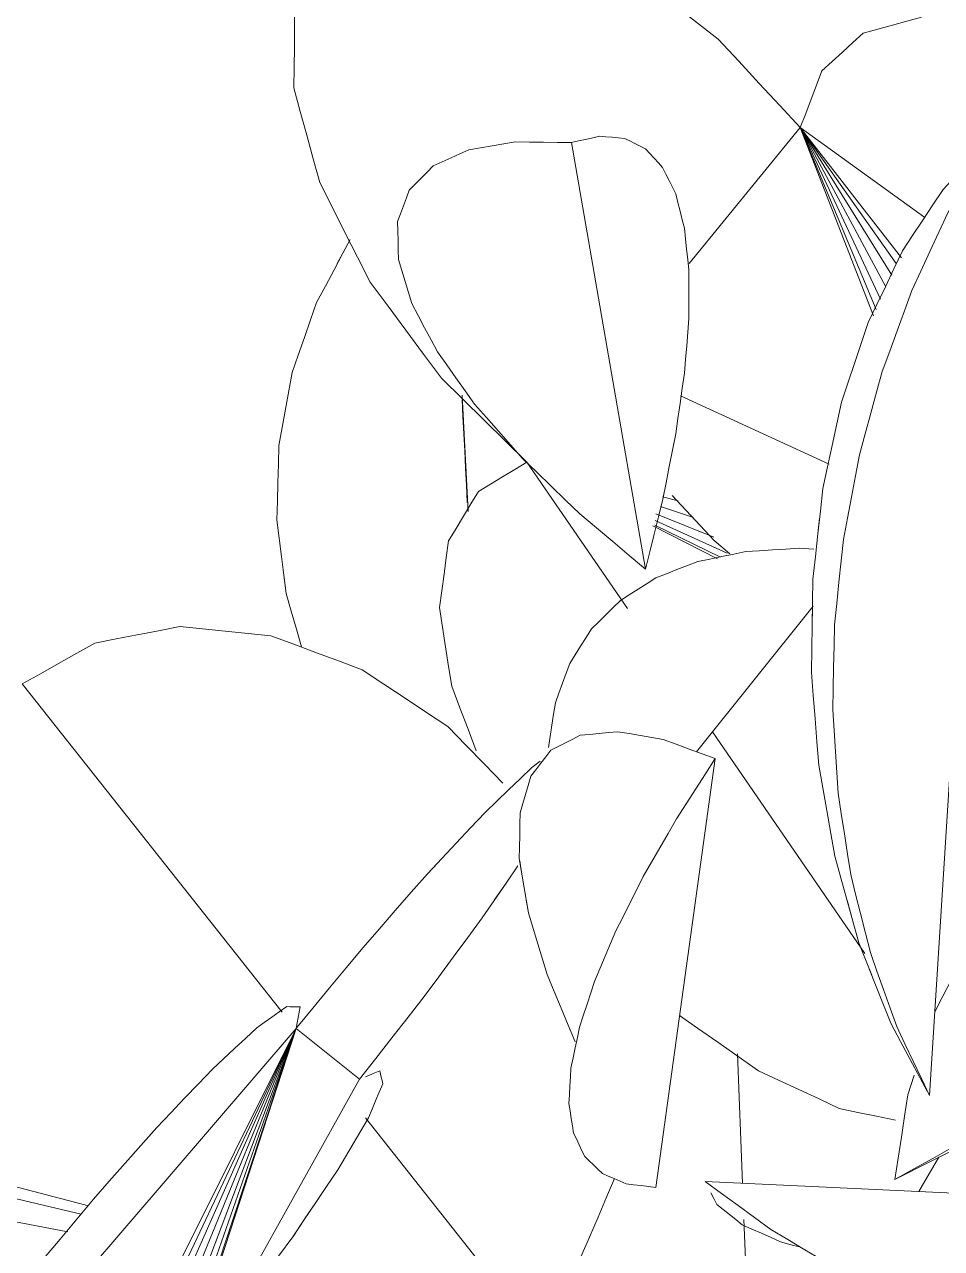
# Model space of a CAD drawing. Header units: metres. Extents: x -18.34 to -13.25, y -25.49 to -16.26.
# Drawn here: x -14.773 to -14.7201, y -16.5767 to -16.5061 of the extents above; entities that cross this region are included whole.
import ezdxf

# ---------------------------------------------------------------- set-up
doc = ezdxf.new("R2010")
doc.units = ezdxf.units.M
doc.layers.add('Importações nas famílias', color=7, linetype='Continuous', lineweight=5)
doc.layers.add('Vegetação', color=7, linetype='Continuous', lineweight=5)

# ---------------------------------------------------------------- blocks, each defined once
blk = doc.blocks.new('Planta_pergolado_12200 - plantas pergolado_skp_Component_12-V1376-Pavimento 02 - Executivo')
at = {"layer": 'Importações nas famílias', "color": 9, "flags": 128}
for points in [[(0.212243, 0.224249), (0.212767, 0.224606), (0.213472, 0.225085)], [(0.210279, 0.222915), (0.211108, 0.223479), (0.211938, 0.224042)], [(0.206657, 0.221197), (0.207563, 0.221626), (0.208468, 0.222056), (0.209374, 0.222486), (0.210279, 0.222915)], [(0.202816, 0.220053), (0.203776, 0.220339), (0.204737, 0.220625), (0.205697, 0.220911), (0.206657, 0.221197)], [(0.191876, 0.220097), (0.192863, 0.219925), (0.19385, 0.219754), (0.194838, 0.219583)], [(0.194838, 0.219583), (0.19584, 0.219565), (0.196841, 0.219547), (0.197843, 0.219529), (0.198845, 0.219511)], [(0.198845, 0.219511), (0.199838, 0.219646), (0.20083, 0.219782), (0.201823, 0.219917), (0.202816, 0.220053)]]:
    blk.add_lwpolyline(points, dxfattribs=at)
blk = doc.blocks.new('Planta_pergolado_12200 - plantas pergolado_skp_Component_16-V1377-Pavimento 02 - Executivo')
blk.add_blockref('Planta_pergolado_12200 - plantas pergolado_skp_Component_12-V1376-Pavimento 02 - Executivo', (0, 0))
blk = doc.blocks.new('Planta_pergolado_12200 - plantas pergolado_skp_Component_12-3067408-Pavimento 02 - Executivo')
at = {"layer": 'Importações nas famílias', "color": 9, "flags": 128}
for points in [[(0.210279, 0.222915), (0.211108, 0.223479), (0.211938, 0.224042), (0.212767, 0.224606), (0.213472, 0.225085)], [(0.206657, 0.221197), (0.207563, 0.221626), (0.208468, 0.222056), (0.209374, 0.222486), (0.210279, 0.222915)], [(0.202816, 0.220053), (0.203776, 0.220339), (0.204737, 0.220625), (0.205697, 0.220911), (0.206657, 0.221197)], [(0.191876, 0.220097), (0.192863, 0.219925), (0.19385, 0.219754), (0.194838, 0.219583)], [(0.194838, 0.219583), (0.19584, 0.219565), (0.196841, 0.219547), (0.197843, 0.219529), (0.198845, 0.219511)], [(0.198845, 0.219511), (0.199838, 0.219646), (0.20083, 0.219782), (0.201823, 0.219917), (0.202816, 0.220053)]]:
    blk.add_lwpolyline(points, dxfattribs=at)
blk = doc.blocks.new('Planta_pergolado_12200 - plantas pergolado_skp_Component_16-V3-Pavimento 02 - Executivo')
blk.add_blockref('Planta_pergolado_12200 - plantas pergolado_skp_Component_12-3067408-Pavimento 02 - Executivo', (0, 0))
blk = doc.blocks.new('Planta_pergolado_12200 - plantas pergolado_skp_-V1387-Pavimento 02 - Executivo')
for name in ['Planta_pergolado_12200 - plantas pergolado_skp_Component_16-V1377-Pavimento 02 - Executivo', 'Planta_pergolado_12200 - plantas pergolado_skp_Component_16-V3-Pavimento 02 - Executivo']:
    blk.add_blockref(name, (0, 0))
blk = doc.blocks.new('Planta_pergolado_12200 - plantas pergolado_skp_Component_12-V106-Pavimento 02 - Executivo')
at = {"layer": 'Importações nas famílias', "color": 9}
blk.add_line((0.204455, 0.230199), (0.198167, 0.229829), dxfattribs=at)
at = {"layer": 'Importações nas famílias', "color": 9, "flags": 128}
for points in [[(0.204221, 0.230165), (0.203296, 0.23011), (0.202371, 0.230055), (0.201445, 0.230001)], [(0.201445, 0.230001), (0.200517, 0.229946), (0.199589, 0.229891), (0.19866, 0.229836)], [(0.210279, 0.222915), (0.211108, 0.223479), (0.211938, 0.224042), (0.212767, 0.224606), (0.213472, 0.225085)], [(0.206657, 0.221197), (0.207563, 0.221626), (0.208468, 0.222056), (0.209374, 0.222486), (0.210279, 0.222915)], [(0.202816, 0.220053), (0.203776, 0.220339), (0.204737, 0.220625), (0.205697, 0.220911), (0.206657, 0.221197)], [(0.191876, 0.220097), (0.192863, 0.219925), (0.19385, 0.219754), (0.194838, 0.219583)], [(0.194838, 0.219583), (0.19584, 0.219565), (0.196841, 0.219547), (0.197843, 0.219529), (0.198845, 0.219511)], [(0.198845, 0.219511), (0.199838, 0.219646), (0.20083, 0.219782), (0.201823, 0.219917), (0.202816, 0.220053)]]:
    blk.add_lwpolyline(points, dxfattribs=at)
blk = doc.blocks.new('Planta_pergolado_12200 - plantas pergolado_skp_Component_16-V1453-Pavimento 02 - Executivo')
blk.add_blockref('Planta_pergolado_12200 - plantas pergolado_skp_Component_12-V106-Pavimento 02 - Executivo', (0, 0))
blk = doc.blocks.new('Planta_pergolado_12200 - plantas pergolado_skp_-V1467-Pavimento 02 - Executivo')
for name in ['Planta_pergolado_12200 - plantas pergolado_skp_Component_16-V1453-Pavimento 02 - Executivo', 'Planta_pergolado_12200 - plantas pergolado_skp_Component_16-V3-Pavimento 02 - Executivo']:
    blk.add_blockref(name, (0, 0))
blk = doc.blocks.new('Planta_pergolado_12200 - plantas pergolado_skp_-V1496-Pavimento 02 - Executivo')
at = {"rotation": 89.9999999999999}
for name in ['Planta_pergolado_12200 - plantas pergolado_skp_-V1467-Pavimento 02 - Executivo', 'Planta_pergolado_12200 - plantas pergolado_skp_-V1387-Pavimento 02 - Executivo']:
    blk.add_blockref(name, (0.52797, 0.01573), dxfattribs=at)
blk = doc.blocks.new('Planta_pergolado_12200 - plantas pergolado_skp_Component_12-V266-Pavimento 02 - Executivo')
at = {"layer": 'Importações nas famílias', "color": 9}
for p, q in [((0.188028, 0.07109), (0.188028, 0.079122)), ((0.189557, 0.069162), (0.190066, 0.069526))]:
    blk.add_line(p, q, dxfattribs=at)
at = {"layer": 'Importações nas famílias', "color": 9, "flags": 128}
for points in [[(0.194078, 0.081294), (0.193836, 0.081714), (0.193593, 0.082134), (0.193351, 0.082555), (0.193109, 0.082975)], [(0.194664, 0.079575), (0.194518, 0.080005), (0.194371, 0.080435), (0.194225, 0.080864), (0.194078, 0.081294)], [(0.19486, 0.077836), (0.194811, 0.078271), (0.194762, 0.078706), (0.194713, 0.07914), (0.194664, 0.079575)], [(0.194664, 0.076098), (0.194713, 0.076533), (0.194762, 0.076967), (0.194811, 0.077402), (0.19486, 0.077836)], [(0.194078, 0.074379), (0.194225, 0.074809), (0.194371, 0.075238), (0.194518, 0.075668), (0.194664, 0.076098)], [(0.193109, 0.072698), (0.193351, 0.073118), (0.193593, 0.073538), (0.193836, 0.073959), (0.194078, 0.074379)], [(0.191766, 0.071074), (0.192102, 0.07148), (0.192438, 0.071886), (0.192773, 0.072292), (0.193109, 0.072698)], [(0.190066, 0.069526), (0.190491, 0.069913), (0.190916, 0.0703), (0.191341, 0.070687), (0.191766, 0.071074)]]:
    blk.add_lwpolyline(points, dxfattribs=at)
blk = doc.blocks.new('Planta_pergolado_12200 - plantas pergolado_skp_Component_12-V1647-Pavimento 02 - Executivo')
at = {"layer": 'Importações nas famílias', "color": 9}
for p, q in [((0.194707, 0.050667), (0.170927, 0.084368)), ((0.189259, 0.067219), (0.188822, 0.068038))]:
    blk.add_line(p, q, dxfattribs=at)
at = {"layer": 'Importações nas famílias', "color": 9, "flags": 128}
for points in [[(0.173894, 0.082937), (0.173152, 0.083294), (0.17241, 0.083652), (0.171669, 0.08401), (0.170927, 0.084368)], [(0.171122, 0.084285), (0.17174, 0.084022), (0.172553, 0.083677)], [(0.172553, 0.083677), (0.173366, 0.083332), (0.174179, 0.082987)], [(0.176775, 0.081167), (0.176055, 0.081609), (0.175335, 0.082052), (0.174614, 0.082494), (0.173894, 0.082937)], [(0.174179, 0.082987), (0.174989, 0.082527), (0.175799, 0.082066), (0.176609, 0.081606), (0.177419, 0.081146)], [(0.179538, 0.079077), (0.178847, 0.0796), (0.178157, 0.080122), (0.177466, 0.080644), (0.176775, 0.081167)], [(0.177419, 0.081146), (0.178207, 0.080582), (0.178995, 0.080018), (0.179783, 0.079454), (0.180571, 0.07889)], [(0.182152, 0.076692), (0.181499, 0.077288), (0.180845, 0.077885), (0.180192, 0.078481), (0.179538, 0.079077)], [(0.180571, 0.07889), (0.181319, 0.078235), (0.182066, 0.07758), (0.182813, 0.076925), (0.183561, 0.07627)], [(0.184589, 0.074037), (0.18398, 0.0747), (0.18337, 0.075364), (0.182761, 0.076028), (0.182152, 0.076692)], [(0.183561, 0.07627), (0.18425, 0.075539), (0.184939, 0.074809), (0.185628, 0.074078), (0.186318, 0.073348)], [(0.18682, 0.071141), (0.186262, 0.071865), (0.185704, 0.072589), (0.185146, 0.073313), (0.184589, 0.074037)], [(0.186318, 0.073348), (0.186933, 0.072559), (0.187548, 0.07177), (0.188163, 0.070981), (0.188778, 0.070193)], [(0.188822, 0.068038), (0.188321, 0.068814), (0.187821, 0.06959), (0.18732, 0.070365), (0.18682, 0.071141)], [(0.188778, 0.070193), (0.189304, 0.069364), (0.18983, 0.068535), (0.190357, 0.067707), (0.190883, 0.066878)], [(0.190571, 0.064761), (0.190134, 0.06558), (0.189696, 0.066399), (0.189259, 0.067219)], [(0.190883, 0.066878), (0.191308, 0.066029), (0.191733, 0.06518), (0.192159, 0.064331), (0.192584, 0.063482)], [(0.192049, 0.061347), (0.19168, 0.062201), (0.19131, 0.063054), (0.190941, 0.063908), (0.190571, 0.064761)], [(0.192584, 0.063482), (0.192898, 0.062633), (0.193212, 0.061784), (0.193526, 0.060934), (0.193841, 0.060085)], [(0.19324, 0.057834), (0.192942, 0.058712), (0.192644, 0.05959), (0.192347, 0.060469), (0.192049, 0.061347)], [(0.193841, 0.060085), (0.194036, 0.059255), (0.194232, 0.058425), (0.194428, 0.057595), (0.194624, 0.056765)], [(0.194129, 0.05426), (0.193907, 0.055154), (0.193684, 0.056047), (0.193462, 0.05694), (0.19324, 0.057834)], [(0.194624, 0.056765), (0.194696, 0.055974), (0.194769, 0.055183), (0.194842, 0.054392), (0.194915, 0.053601)], [(0.194707, 0.050667), (0.194563, 0.051565), (0.194418, 0.052464), (0.194273, 0.053362), (0.194129, 0.05426)], [(0.194915, 0.053601), (0.194863, 0.052867), (0.194811, 0.052134), (0.194759, 0.0514), (0.194707, 0.050667)]]:
    blk.add_lwpolyline(points, dxfattribs=at)
blk = doc.blocks.new('Planta_pergolado_12200 - plantas pergolado_skp_Component_12-V270-Pavimento 02 - Executivo')
at = {"layer": 'Importações nas famílias', "color": 9}
blk.add_line((0.187216, 0.078849), (0.177637, 0.094829), dxfattribs=at)
at = {"layer": 'Importações nas famílias', "color": 9, "flags": 128}
for points in [[(0.178733, 0.095513), (0.178459, 0.095342), (0.178185, 0.095171), (0.177911, 0.095), (0.177637, 0.094829)], [(0.179811, 0.095809), (0.179542, 0.095735), (0.179272, 0.095661), (0.179003, 0.095587), (0.178733, 0.095513)], [(0.180859, 0.095715), (0.180597, 0.095739), (0.180335, 0.095762), (0.180073, 0.095786), (0.179811, 0.095809)], [(0.181864, 0.095232), (0.181613, 0.095353), (0.181362, 0.095474), (0.18111, 0.095594), (0.180859, 0.095715)], [(0.182817, 0.094364), (0.182579, 0.094581), (0.182341, 0.094798), (0.182103, 0.095015), (0.181864, 0.095232)], [(0.183707, 0.093122), (0.183484, 0.093433), (0.183262, 0.093743), (0.18304, 0.094054), (0.182817, 0.094364)], [(0.184522, 0.09152), (0.184318, 0.091921), (0.184114, 0.092321), (0.18391, 0.092722), (0.183707, 0.093122)], [(0.184272, 0.092129), (0.18496, 0.091753), (0.185649, 0.091377), (0.186338, 0.091001), (0.187027, 0.090625)], [(0.185256, 0.089575), (0.185072, 0.090061), (0.184889, 0.090547), (0.184706, 0.091034), (0.184522, 0.09152)], [(0.187027, 0.090625), (0.187599, 0.090235), (0.188172, 0.089845), (0.188745, 0.089455), (0.189317, 0.089065)], [(0.185898, 0.087308), (0.185738, 0.087875), (0.185577, 0.088441), (0.185416, 0.089008), (0.185256, 0.089575)], [(0.189317, 0.089065), (0.189761, 0.088671), (0.190204, 0.088276), (0.190647, 0.087881), (0.19109, 0.087487)], [(0.19109, 0.087487), (0.191394, 0.087096), (0.191697, 0.086706), (0.192, 0.086316), (0.192304, 0.085926)], [(0.186443, 0.084745), (0.186307, 0.085386), (0.186171, 0.086027), (0.186035, 0.086667), (0.185898, 0.087308)], [(0.192304, 0.085926), (0.19246, 0.085549), (0.192616, 0.085172), (0.192773, 0.084796), (0.192929, 0.084419)], [(0.186884, 0.081915), (0.186774, 0.082623), (0.186664, 0.08333), (0.186553, 0.084038), (0.186443, 0.084745)], [(0.192929, 0.084419), (0.192935, 0.084065), (0.19294, 0.08371), (0.192946, 0.083356), (0.192952, 0.083002)], [(0.192952, 0.083002), (0.192807, 0.082678), (0.192662, 0.082355), (0.192517, 0.082031), (0.192372, 0.081708)], [(0.187216, 0.078849), (0.187133, 0.079615), (0.18705, 0.080382), (0.186967, 0.081149), (0.186884, 0.081915)], [(0.192372, 0.081708), (0.192079, 0.081423), (0.191787, 0.081138), (0.191494, 0.080852), (0.191202, 0.080567)], [(0.191202, 0.080567), (0.190769, 0.080327), (0.190336, 0.080087), (0.189903, 0.079847), (0.18947, 0.079607)], [(0.18947, 0.079607), (0.188907, 0.079417), (0.188343, 0.079228), (0.18778, 0.079038), (0.187216, 0.078849)]]:
    blk.add_lwpolyline(points, dxfattribs=at)
blk = doc.blocks.new('Planta_pergolado_12200 - plantas pergolado_skp_Component_17-V1648-Pavimento 02 - Executivo')
at = {"layer": 'Importações nas famílias', "color": 9}
for p, q in [((0.193999, 0.099201), (0.19508, 0.13239)), ((0.188768, 0.123216), (0.193999, 0.099201)), ((0.193999, 0.099201), (0.188741, 0.12118)), ((0.193999, 0.099201), (0.188663, 0.119282)), ((0.193999, 0.099201), (0.188537, 0.117653)), ((0.193877, 0.099573), (0.188374, 0.116402)), ((0.193999, 0.099201), (0.187775, 0.115616)), ((0.193999, 0.099201), (0.188184, 0.115616)), ((0.193999, 0.099201), (0.187979, 0.115348)), ((0.188362, 0.111902), (0.1905, 0.099201)), ((0.193999, 0.099201), (0.1905, 0.099201)), ((0.193124, 0.08409), (0.193019, 0.083654))]:
    blk.add_line(p, q, dxfattribs=at)
at = {"layer": 'Importações nas famílias', "color": 9, "flags": 128}
for points in [[(0.196286, 0.114882), (0.196265, 0.113762), (0.196244, 0.112643), (0.196224, 0.111523), (0.196203, 0.110403)], [(0.188493, 0.106292), (0.188444, 0.10732), (0.188395, 0.108348), (0.188346, 0.109376), (0.188296, 0.110403)], [(0.196203, 0.110403), (0.196154, 0.109376), (0.196104, 0.108348), (0.196055, 0.10732), (0.196006, 0.106292)], [(0.18879, 0.102829), (0.188715, 0.103694), (0.188641, 0.10456), (0.188567, 0.105426), (0.188493, 0.106292)], [(0.196006, 0.106292), (0.195932, 0.105426), (0.195858, 0.10456), (0.195784, 0.103694), (0.19571, 0.102829)], [(0.189166, 0.100249), (0.189072, 0.100894), (0.188978, 0.101539), (0.188884, 0.102184), (0.18879, 0.102829)], [(0.19571, 0.102829), (0.195616, 0.102184), (0.195521, 0.101539), (0.195427, 0.100894), (0.195333, 0.100249)], [(0.189596, 0.098728), (0.189489, 0.099108), (0.189381, 0.099488), (0.189273, 0.099869), (0.189166, 0.100249)], [(0.195333, 0.100249), (0.195226, 0.099869), (0.195118, 0.099488), (0.195011, 0.099108), (0.194903, 0.098728)], [(0.19056, 0.094685), (0.190545, 0.095814), (0.19053, 0.096943), (0.190515, 0.098072), (0.1905, 0.099201)], [(0.193998, 0.099162), (0.193984, 0.098072), (0.193969, 0.096943), (0.193954, 0.095814), (0.193939, 0.094685)], [(0.194448, 0.098371), (0.194335, 0.098578), (0.194223, 0.098786), (0.194111, 0.098993), (0.193999, 0.099201)], [(0.190052, 0.098371), (0.189938, 0.09846), (0.189824, 0.098549), (0.18971, 0.098639), (0.189596, 0.098728)], [(0.190371, 0.098962), (0.190276, 0.098786), (0.190164, 0.098578), (0.190052, 0.098371)], [(0.194903, 0.098728), (0.194789, 0.098639), (0.194675, 0.098549), (0.194562, 0.09846), (0.194448, 0.098371)], [(0.190735, 0.090477), (0.190691, 0.091529), (0.190647, 0.092581), (0.190604, 0.093633), (0.19056, 0.094685)], [(0.193939, 0.094685), (0.193895, 0.093633), (0.193852, 0.092581), (0.193808, 0.091529), (0.193764, 0.090477)], [(0.190943, 0.087766), (0.190874, 0.08867), (0.190804, 0.089573), (0.190735, 0.090477)], [(0.193764, 0.090477), (0.193695, 0.089573), (0.193625, 0.08867), (0.193556, 0.087766), (0.193486, 0.086863)], [(0.193486, 0.086863), (0.193396, 0.08617), (0.193305, 0.085477), (0.193215, 0.084783), (0.193124, 0.08409)]]:
    blk.add_lwpolyline(points, dxfattribs=at)
blk = doc.blocks.new('Planta_pergolado_12200 - plantas pergolado_skp_Component_16-V1649-Pavimento 02 - Executivo')
for name in ['Planta_pergolado_12200 - plantas pergolado_skp_Component_17-V1648-Pavimento 02 - Executivo', 'Planta_pergolado_12200 - plantas pergolado_skp_Component_12-V270-Pavimento 02 - Executivo', 'Planta_pergolado_12200 - plantas pergolado_skp_Component_12-V1647-Pavimento 02 - Executivo', 'Planta_pergolado_12200 - plantas pergolado_skp_Component_12-V266-Pavimento 02 - Executivo']:
    blk.add_blockref(name, (0, 0))
blk = doc.blocks.new('Planta_pergolado_12200 - plantas pergolado_skp_Component_12-V1652-Pavimento 02 - Executivo')
at = {"layer": 'Importações nas famílias', "color": 9}
for p, q in [((0.193129, 0.071553), (0.192242, 0.071578)), ((0.198167, 0.067612), (0.191329, 0.065893)), ((0.185073, 0.06432), (0.176922, 0.062271)), ((0.170324, 0.060612), (0.164591, 0.059171))]:
    blk.add_line(p, q, dxfattribs=at)
at = {"layer": 'Importações nas famílias', "color": 9, "flags": 128}
for points in [[(0.195762, 0.071183), (0.194884, 0.071306), (0.194006, 0.07143), (0.193129, 0.071553)], [(0.180841, 0.070159), (0.179988, 0.069894), (0.179135, 0.069629)], [(0.179135, 0.069629), (0.178312, 0.069272), (0.177489, 0.068915), (0.176666, 0.068558), (0.175843, 0.068201)], [(0.175843, 0.068201), (0.17506, 0.067756), (0.174276, 0.06731), (0.173493, 0.066865), (0.172709, 0.066419)], [(0.172709, 0.066419), (0.171974, 0.065891), (0.171238, 0.065362)], [(0.165821, 0.060525), (0.165206, 0.059848), (0.164591, 0.059171)]]:
    blk.add_lwpolyline(points, dxfattribs=at)
blk = doc.blocks.new('Planta_pergolado_12200 - plantas pergolado_skp_Component_12-V1654-Pavimento 02 - Executivo')
at = {"layer": 'Importações nas famílias', "color": 9}
for p, q in [((0.176146, 0.093298), (0.149755, 0.074082)), ((0.149205, 0.07607), (0.149052, 0.075362))]:
    blk.add_line(p, q, dxfattribs=at)
at = {"layer": 'Importações nas famílias', "color": 9, "flags": 128}
for points in [[(0.171214, 0.092956), (0.171461, 0.093065), (0.171981, 0.093294)], [(0.171981, 0.093294), (0.172421, 0.09341), (0.172861, 0.093527), (0.173301, 0.093643), (0.173741, 0.093759)], [(0.176146, 0.093298), (0.175272, 0.093258), (0.174398, 0.093219), (0.173524, 0.093179), (0.17265, 0.09314)], [(0.173741, 0.093759), (0.174091, 0.093759), (0.174441, 0.093759), (0.174791, 0.093759), (0.175141, 0.09376)], [(0.175141, 0.09376), (0.175392, 0.093644), (0.175644, 0.093529)], [(0.17265, 0.09314), (0.171803, 0.093021), (0.170956, 0.092902), (0.17011, 0.092784), (0.169263, 0.092665)], [(0.169263, 0.092665), (0.168453, 0.092468), (0.167643, 0.092272), (0.166833, 0.092075), (0.166023, 0.091878)], [(0.166023, 0.091878), (0.165259, 0.091606), (0.164495, 0.091333), (0.16373, 0.091061), (0.162966, 0.090788)], [(0.162966, 0.090788), (0.162256, 0.090443), (0.161546, 0.090098), (0.160837, 0.089752), (0.160127, 0.089407)], [(0.160127, 0.089407), (0.159479, 0.088993), (0.158831, 0.088579), (0.158184, 0.088165), (0.157536, 0.08775)], [(0.157536, 0.08775), (0.156957, 0.087272), (0.156379, 0.086793), (0.155801, 0.086315), (0.155222, 0.085836)], [(0.155222, 0.085836), (0.15472, 0.085299), (0.154217, 0.084761), (0.153715, 0.084224), (0.153212, 0.083686)], [(0.153212, 0.083686), (0.152791, 0.083096), (0.15237, 0.082505), (0.151948, 0.081915), (0.151527, 0.081324)], [(0.151527, 0.081324), (0.151192, 0.080687), (0.150857, 0.08005), (0.150522, 0.079413), (0.150187, 0.078776)], [(0.150187, 0.078776), (0.149941, 0.078099), (0.149696, 0.077423), (0.14945, 0.076747), (0.149205, 0.07607)]]:
    blk.add_lwpolyline(points, dxfattribs=at)
blk = doc.blocks.new('Planta_pergolado_12200 - plantas pergolado_skp_Component_17-V1655-Pavimento 02 - Executivo')
at = {"layer": 'Importações nas famílias', "color": 9}
for p, q in [((0.166568, 0.101861), (0.173818, 0.093535)), ((0.174848, 0.092352), (0.178509, 0.088148)), ((0.168957, 0.086178), (0.168698, 0.087875))]:
    blk.add_line(p, q, dxfattribs=at)
blk = doc.blocks.new('Planta_pergolado_12200 - plantas pergolado_skp_Component_16-V1656-Pavimento 02 - Executivo')
for name in ['Planta_pergolado_12200 - plantas pergolado_skp_Component_17-V1655-Pavimento 02 - Executivo', 'Planta_pergolado_12200 - plantas pergolado_skp_Component_12-V1654-Pavimento 02 - Executivo', 'Planta_pergolado_12200 - plantas pergolado_skp_Component_12-V1652-Pavimento 02 - Executivo']:
    blk.add_blockref(name, (0, 0))
blk = doc.blocks.new('Planta_pergolado_12200 - plantas pergolado_skp_Component_12-V1657-Pavimento 02 - Executivo')
at = {"layer": 'Importações nas famílias', "color": 9}
for p, q in [((0.194713, 0.07914), (0.194664, 0.079575)), ((0.194664, 0.076098), (0.194713, 0.076533)), ((0.191766, 0.071074), (0.192102, 0.07148)), ((0.189557, 0.069162), (0.190066, 0.069526))]:
    blk.add_line(p, q, dxfattribs=at)
at = {"layer": 'Importações nas famílias', "color": 9, "flags": 128}
for points in [[(0.194078, 0.081294), (0.193836, 0.081714), (0.193593, 0.082134), (0.193351, 0.082555), (0.193109, 0.082975)], [(0.194664, 0.079575), (0.194518, 0.080005), (0.194371, 0.080435), (0.194225, 0.080864), (0.194078, 0.081294)], [(0.194078, 0.074379), (0.194225, 0.074809), (0.194371, 0.075238), (0.194518, 0.075668), (0.194664, 0.076098)], [(0.193109, 0.072698), (0.193351, 0.073118), (0.193593, 0.073538), (0.193836, 0.073959), (0.194078, 0.074379)], [(0.192438, 0.071886), (0.192773, 0.072292), (0.193109, 0.072698)], [(0.190066, 0.069526), (0.190491, 0.069913), (0.190916, 0.0703), (0.191341, 0.070687), (0.191766, 0.071074)]]:
    blk.add_lwpolyline(points, dxfattribs=at)
blk = doc.blocks.new('Planta_pergolado_12200 - plantas pergolado_skp_Component_12-V1659-Pavimento 02 - Executivo')
at = {"layer": 'Importações nas famílias', "color": 9}
blk.add_line((0.190357, 0.067707), (0.190883, 0.066878), dxfattribs=at)
at = {"layer": 'Importações nas famílias', "color": 9, "flags": 128}
for points in [[(0.172743, 0.083596), (0.173366, 0.083332), (0.174179, 0.082987)], [(0.174179, 0.082987), (0.174989, 0.082527), (0.175799, 0.082066)], [(0.176117, 0.081886), (0.176609, 0.081606), (0.177419, 0.081146)], [(0.177419, 0.081146), (0.178207, 0.080582), (0.178964, 0.080041)], [(0.178995, 0.080018), (0.179783, 0.079454), (0.180571, 0.07889)], [(0.180571, 0.07889), (0.181319, 0.078235), (0.182066, 0.07758), (0.182813, 0.076925), (0.183561, 0.07627)], [(0.183561, 0.07627), (0.18425, 0.075539), (0.184939, 0.074809), (0.185628, 0.074078), (0.186318, 0.073348)], [(0.186318, 0.073348), (0.186933, 0.072559), (0.187548, 0.07177), (0.188028, 0.071155)], [(0.189455, 0.069126), (0.18983, 0.068535), (0.19019, 0.067968)], [(0.190883, 0.066878), (0.191308, 0.066029), (0.191733, 0.06518), (0.192159, 0.064331), (0.192584, 0.063482)], [(0.192584, 0.063482), (0.192898, 0.062633), (0.193212, 0.061784), (0.193526, 0.060934), (0.193841, 0.060085)], [(0.193841, 0.060085), (0.194036, 0.059255), (0.194232, 0.058425), (0.194428, 0.057595), (0.194624, 0.056765)], [(0.194624, 0.056765), (0.194696, 0.055974), (0.194769, 0.055183), (0.194842, 0.054392), (0.194915, 0.053601)], [(0.194915, 0.053601), (0.194863, 0.052867), (0.194811, 0.052134)]]:
    blk.add_lwpolyline(points, dxfattribs=at)
blk = doc.blocks.new('Planta_pergolado_12200 - plantas pergolado_skp_Component_12-V1660-Pavimento 02 - Executivo')
at = {"layer": 'Importações nas famílias', "color": 9}
for p, q in [((0.181864, 0.095232), (0.181613, 0.095353)), ((0.18304, 0.094054), (0.182817, 0.094364)), ((0.184272, 0.092129), (0.184855, 0.09181)), ((0.189317, 0.089065), (0.189731, 0.088697))]:
    blk.add_line(p, q, dxfattribs=at)
at = {"layer": 'Importações nas famílias', "color": 9, "flags": 128}
for points in [[(0.182817, 0.094364), (0.182579, 0.094581), (0.182341, 0.094798), (0.182103, 0.095015), (0.181864, 0.095232)], [(0.184114, 0.092321), (0.18391, 0.092722), (0.183707, 0.093122)], [(0.18496, 0.091753), (0.185649, 0.091377), (0.186338, 0.091001), (0.187027, 0.090625)], [(0.187027, 0.090625), (0.187599, 0.090235), (0.188172, 0.089845), (0.188745, 0.089455), (0.189317, 0.089065)], [(0.189761, 0.088671), (0.190204, 0.088276), (0.190647, 0.087881), (0.19102, 0.087549)]]:
    blk.add_lwpolyline(points, dxfattribs=at)
blk = doc.blocks.new('Planta_pergolado_12200 - plantas pergolado_skp_Component_17-V1662-Pavimento 02 - Executivo')
at = {"layer": 'Importações nas famílias', "color": 9}
for p, q in [((0.188567, 0.105426), (0.188495, 0.106267)), ((0.189273, 0.099869), (0.189166, 0.100249)), ((0.195333, 0.100249), (0.195226, 0.099869)), ((0.18971, 0.098639), (0.189596, 0.098728)), ((0.194448, 0.098371), (0.194335, 0.098578)), ((0.190052, 0.098371), (0.189938, 0.09846)), ((0.190601, 0.093703), (0.19056, 0.094685)), ((0.193808, 0.091529), (0.193764, 0.090477)), ((0.190804, 0.089573), (0.190735, 0.090477)), ((0.193764, 0.090477), (0.193715, 0.08983)), ((0.193124, 0.08409), (0.193019, 0.083654))]:
    blk.add_line(p, q, dxfattribs=at)
at = {"layer": 'Importações nas famílias', "color": 9, "flags": 128}
for points in [[(0.196286, 0.114882), (0.196265, 0.113762), (0.196244, 0.112643), (0.196224, 0.111523), (0.196203, 0.110403)], [(0.196203, 0.110403), (0.196154, 0.109376), (0.196104, 0.108348)], [(0.188493, 0.106292), (0.188444, 0.10732), (0.188395, 0.108348)], [(0.196006, 0.106292), (0.195932, 0.105426), (0.195858, 0.10456), (0.195784, 0.103694), (0.19571, 0.102829)], [(0.18879, 0.102829), (0.188715, 0.103694), (0.188641, 0.10456), (0.188574, 0.10535)], [(0.189166, 0.100249), (0.189072, 0.100894), (0.188978, 0.101539), (0.188884, 0.102184), (0.18879, 0.102829)], [(0.19571, 0.102829), (0.195616, 0.102184), (0.195521, 0.101539), (0.195427, 0.100894), (0.195333, 0.100249)], [(0.190276, 0.098786), (0.190164, 0.098578), (0.190052, 0.098371)], [(0.19056, 0.094685), (0.190545, 0.095814), (0.19053, 0.096943)], [(0.193969, 0.096943), (0.193954, 0.095814), (0.193939, 0.094685)], [(0.193939, 0.094685), (0.193895, 0.093633), (0.193852, 0.092581), (0.193827, 0.091991)], [(0.190735, 0.090477), (0.190691, 0.091529), (0.190647, 0.092581), (0.190604, 0.093633)], [(0.193695, 0.089573), (0.193625, 0.08867), (0.193556, 0.087766), (0.193486, 0.086863)], [(0.190943, 0.087766), (0.190874, 0.08867), (0.190805, 0.089561)], [(0.193486, 0.086863), (0.193396, 0.08617), (0.193305, 0.085477), (0.193215, 0.084783), (0.193124, 0.08409)]]:
    blk.add_lwpolyline(points, dxfattribs=at)
blk = doc.blocks.new('Planta_pergolado_12200 - plantas pergolado_skp_Component_16-V1663-Pavimento 02 - Executivo')
for name in ['Planta_pergolado_12200 - plantas pergolado_skp_Component_17-V1662-Pavimento 02 - Executivo', 'Planta_pergolado_12200 - plantas pergolado_skp_Component_12-V1660-Pavimento 02 - Executivo', 'Planta_pergolado_12200 - plantas pergolado_skp_Component_12-V1659-Pavimento 02 - Executivo', 'Planta_pergolado_12200 - plantas pergolado_skp_Component_12-V1657-Pavimento 02 - Executivo']:
    blk.add_blockref(name, (0, 0))
blk = doc.blocks.new('Planta_pergolado_12200 - plantas pergolado_skp_-V1668-Pavimento 02 - Executivo')
for name in ['Planta_pergolado_12200 - plantas pergolado_skp_Component_16-V1649-Pavimento 02 - Executivo', 'Planta_pergolado_12200 - plantas pergolado_skp_Component_16-V1663-Pavimento 02 - Executivo', 'Planta_pergolado_12200 - plantas pergolado_skp_Component_16-V1656-Pavimento 02 - Executivo']:
    blk.add_blockref(name, (0, 0))
blk = doc.blocks.new('Planta_pergolado_12200 - plantas pergolado_skp_-V1669-Pavimento 02 - Executivo')
at = {"xscale": 1.254472261797389, "yscale": 1.254472261797389, "zscale": 1.254472261797389, "rotation": 44.99999999999149}
blk.add_blockref('Planta_pergolado_12200 - plantas pergolado_skp_-V1668-Pavimento 02 - Executivo', (0.101937, -0.102346), dxfattribs=at)
blk = doc.blocks.new('Planta_pergolado_12200 - plantas pergolado_skp_-V1872-Pavimento 02 - Executivo')
at = {"rotation": 89.9999999999999}
blk.add_blockref('Planta_pergolado_12200 - plantas pergolado_skp_-V1669-Pavimento 02 - Executivo', (0.52797, 0.01573), dxfattribs=at)
blk = doc.blocks.new('Planta_pergolado_12200 - plantas pergolado_skp_Component_12-V1937-Pavimento 02 - Executivo')
at = {"layer": 'Importações nas famílias', "color": 9}
for p, q in [((-0.338581, 0.1), (-0.338256, 0.099316)), ((-0.33799, 0.1), (-0.321355, 0.067248)), ((-0.326232, 0.067987), (-0.327376, 0.068351))]:
    blk.add_line(p, q, dxfattribs=at)
at = {"layer": 'Importações nas famílias', "color": 9, "flags": 128}
for points in [[(-0.346872, 0.095003), (-0.346712, 0.096205), (-0.346552, 0.097407), (-0.346392, 0.098608), (-0.346232, 0.09981)], [(-0.338255, 0.099315), (-0.337847, 0.098481), (-0.337437, 0.097646), (-0.337028, 0.096811), (-0.336619, 0.095975)], [(-0.336619, 0.095975), (-0.336164, 0.095071), (-0.33571, 0.094167), (-0.335256, 0.093262), (-0.334801, 0.092358)], [(-0.346727, 0.09028), (-0.346764, 0.091461), (-0.3468, 0.092642), (-0.346836, 0.093823), (-0.346872, 0.095003)], [(-0.334801, 0.092358), (-0.334307, 0.091395), (-0.333813, 0.090431), (-0.333318, 0.089468), (-0.332824, 0.088504)], [(-0.345801, 0.085751), (-0.346033, 0.086884), (-0.346264, 0.088016), (-0.346496, 0.089148), (-0.346727, 0.09028)], [(-0.332824, 0.088504), (-0.332295, 0.087492), (-0.331766, 0.08648), (-0.331237, 0.085468), (-0.330709, 0.084456)], [(-0.344115, 0.081523), (-0.344537, 0.08258), (-0.344958, 0.083637), (-0.34538, 0.084694), (-0.345801, 0.085751)], [(-0.330709, 0.084456), (-0.330151, 0.083407), (-0.329594, 0.082358), (-0.329036, 0.081309), (-0.328479, 0.08026)], [(-0.341709, 0.077694), (-0.34231, 0.078651), (-0.342912, 0.079608), (-0.343514, 0.080565), (-0.344115, 0.081523)], [(-0.328479, 0.08026), (-0.327899, 0.079185), (-0.327319, 0.07811), (-0.326739, 0.077035), (-0.326159, 0.075961)], [(-0.338638, 0.074354), (-0.339406, 0.075189), (-0.340174, 0.076024), (-0.340941, 0.076859), (-0.341709, 0.077694)], [(-0.326159, 0.075961), (-0.325564, 0.074872), (-0.324968, 0.073784), (-0.324372, 0.072696), (-0.323776, 0.071607)], [(-0.334976, 0.071582), (-0.335892, 0.072275), (-0.336807, 0.072968), (-0.337723, 0.073661), (-0.338638, 0.074354)], [(-0.331015, 0.069549), (-0.33185, 0.069978), (-0.332892, 0.070513), (-0.333934, 0.071047), (-0.334976, 0.071582)], [(-0.323776, 0.071607), (-0.323171, 0.070517), (-0.322566, 0.069428), (-0.321961, 0.068338), (-0.321355, 0.067248)], [(-0.321355, 0.067248), (-0.322575, 0.067433), (-0.323794, 0.067617), (-0.325013, 0.067802), (-0.326232, 0.067987)]]:
    blk.add_lwpolyline(points, dxfattribs=at)
blk = doc.blocks.new('Planta_pergolado_12200 - plantas pergolado_skp_Component_12-V540-Pavimento 02 - Executivo')
at = {"layer": 'Importações nas famílias', "color": 9}
blk.add_line((-0.381176, 0.04858), (-0.356564, 0.052856), dxfattribs=at)
at = {"layer": 'Importações nas famílias', "color": 9, "flags": 128}
for points in [[(-0.37821, 0.054589), (-0.377716, 0.054716), (-0.377221, 0.054842), (-0.376726, 0.054969), (-0.376231, 0.055095)], [(-0.376231, 0.055095), (-0.375631, 0.055159), (-0.37503, 0.055223), (-0.37443, 0.055286), (-0.373829, 0.05535)], [(-0.373829, 0.05535), (-0.37313, 0.05535), (-0.372431, 0.05535), (-0.371731, 0.055351), (-0.371032, 0.055351)], [(-0.371032, 0.055351), (-0.370241, 0.055288), (-0.369451, 0.055224), (-0.36866, 0.055161), (-0.36787, 0.055098)], [(-0.36787, 0.055098), (-0.366997, 0.054972), (-0.366124, 0.054845), (-0.365251, 0.054719), (-0.364378, 0.054593)], [(-0.379745, 0.053837), (-0.379361, 0.054025), (-0.378978, 0.054213), (-0.378594, 0.054401), (-0.37821, 0.054589)], [(-0.364378, 0.054593), (-0.363432, 0.054406), (-0.362487, 0.054218), (-0.361541, 0.054031), (-0.360596, 0.053843)], [(-0.380818, 0.052848), (-0.38055, 0.053096), (-0.380282, 0.053343), (-0.380013, 0.05359), (-0.379745, 0.053837)], [(-0.360596, 0.053843), (-0.359588, 0.053596), (-0.35858, 0.053349), (-0.357572, 0.053103), (-0.356564, 0.052856)], [(-0.381418, 0.051633), (-0.381268, 0.051937), (-0.381118, 0.052241), (-0.380968, 0.052545), (-0.380818, 0.052848)], [(-0.356564, 0.052856), (-0.357361, 0.051907), (-0.358158, 0.050959), (-0.358955, 0.05001), (-0.359751, 0.049062)], [(-0.381538, 0.050205), (-0.381508, 0.050562), (-0.381478, 0.050919), (-0.381448, 0.051276), (-0.381418, 0.051633)], [(-0.381176, 0.04858), (-0.381266, 0.048987), (-0.381357, 0.049393), (-0.381447, 0.049799), (-0.381538, 0.050205)], [(-0.359751, 0.049062), (-0.360552, 0.048232), (-0.361352, 0.047403), (-0.362152, 0.046574), (-0.362952, 0.045744)], [(-0.381212, 0.045334), (-0.381203, 0.046146), (-0.381194, 0.046957), (-0.381185, 0.047769), (-0.381176, 0.04858)], [(-0.380758, 0.042651), (-0.380871, 0.043322), (-0.380985, 0.043993), (-0.381098, 0.044663), (-0.381212, 0.045334)], [(-0.362952, 0.045744), (-0.363737, 0.045053), (-0.364522, 0.044363), (-0.365307, 0.043672), (-0.366092, 0.042981)], [(-0.379825, 0.040595), (-0.380058, 0.041109), (-0.380291, 0.041623), (-0.380525, 0.042137), (-0.380758, 0.042651)], [(-0.366092, 0.042981), (-0.366843, 0.042445), (-0.367594, 0.041909), (-0.368345, 0.041373), (-0.369096, 0.040836)], [(-0.378434, 0.039214), (-0.378782, 0.03956), (-0.37913, 0.039905), (-0.379477, 0.04025), (-0.379825, 0.040595)], [(-0.369096, 0.040836), (-0.369796, 0.040468), (-0.370495, 0.040099), (-0.371195, 0.03973), (-0.371895, 0.039361)], [(-0.376619, 0.038541), (-0.377073, 0.038709), (-0.377527, 0.038877), (-0.377981, 0.039046), (-0.378434, 0.039214)], [(-0.371895, 0.039361), (-0.372527, 0.039168), (-0.373159, 0.038976), (-0.37379, 0.038783), (-0.374422, 0.03859)], [(-0.374422, 0.03859), (-0.374972, 0.038578), (-0.375521, 0.038565), (-0.37607, 0.038553), (-0.376619, 0.038541)]]:
    blk.add_lwpolyline(points, dxfattribs=at)
blk = doc.blocks.new('Planta_pergolado_12200 - plantas pergolado_skp_Component_17-V1939-Pavimento 02 - Executivo')
at = {"layer": 'Importações nas famílias', "color": 9}
for p, q in [((-0.324911, 0.036692), (-0.313272, 0.045906)), ((-0.349941, 0.016876), (-0.331, 0.031871)), ((-0.319837, 0.020703), (-0.322433, 0.010741)), ((-0.319345, 0.020281), (-0.321069, 0.013007)), ((-0.319194, 0.014993), (-0.318331, 0.019499))]:
    blk.add_line(p, q, dxfattribs=at)
at = {"layer": 'Importações nas famílias', "color": 9, "flags": 128}
for points in [[(-0.31688, 0.049108), (-0.318033, 0.049607), (-0.319185, 0.050106), (-0.320338, 0.050604), (-0.321401, 0.051064)], [(-0.34422, 0.044613), (-0.345309, 0.043552), (-0.346397, 0.042491), (-0.347485, 0.04143)], [(-0.347485, 0.04143), (-0.348302, 0.040198), (-0.34912, 0.038967), (-0.349938, 0.037735), (-0.350755, 0.036503)], [(-0.350755, 0.036503), (-0.351247, 0.035184), (-0.351738, 0.033865), (-0.352229, 0.032546), (-0.352721, 0.031227)], [(-0.352721, 0.031227), (-0.352852, 0.02991), (-0.352984, 0.028594), (-0.353116, 0.027278), (-0.353247, 0.025962)], [(-0.353247, 0.025962), (-0.35301, 0.024738), (-0.352773, 0.023514), (-0.352536, 0.022291), (-0.352299, 0.021067)], [(-0.352299, 0.021067), (-0.351709, 0.020019), (-0.35112, 0.018971), (-0.35053, 0.017924), (-0.349941, 0.016876)]]:
    blk.add_lwpolyline(points, dxfattribs=at)
blk = doc.blocks.new('Planta_pergolado_12200 - plantas pergolado_skp_Component_16-V1940-Pavimento 02 - Executivo')
for name in ['Planta_pergolado_12200 - plantas pergolado_skp_Component_12-V1937-Pavimento 02 - Executivo', 'Planta_pergolado_12200 - plantas pergolado_skp_Component_17-V1939-Pavimento 02 - Executivo', 'Planta_pergolado_12200 - plantas pergolado_skp_Component_12-V540-Pavimento 02 - Executivo']:
    blk.add_blockref(name, (0, 0))
blk = doc.blocks.new('Planta_pergolado_12200 - plantas pergolado_skp_-V1941-Pavimento 02 - Executivo')
blk.add_blockref('Planta_pergolado_12200 - plantas pergolado_skp_Component_16-V1940-Pavimento 02 - Executivo', (0, 0))
blk = doc.blocks.new('Planta_pergolado_12200 - plantas pergolado_skp_-V1942-Pavimento 02 - Executivo')
blk.add_blockref('Planta_pergolado_12200 - plantas pergolado_skp_-V1941-Pavimento 02 - Executivo', (0, 0))
blk = doc.blocks.new('Planta_pergolado_12200 - plantas pergolado_skp_Component_17-V1988-Pavimento 02 - Executivo')
at = {"layer": 'Importações nas famílias', "color": 9}
for p, q in [((-0.376846, 0.068967), (-0.38204, 0.06178)), ((-0.37452, 0.067625), (-0.38204, 0.06178)), ((-0.37419, 0.067307), (-0.38204, 0.06178)), ((-0.38204, 0.06178), (-0.37352, 0.067062)), ((-0.38204, 0.06178), (-0.372861, 0.066711)), ((-0.372148, 0.066404), (-0.38204, 0.06178)), ((-0.37155, 0.066163), (-0.38204, 0.06178)), ((-0.38204, 0.06178), (-0.371186, 0.066017)), ((-0.347177, 0.056711), (-0.334393, 0.065516)), ((-0.37419, 0.055366), (-0.38204, 0.06178)), ((-0.35749, 0.057558), (-0.359369, 0.053413)), ((-0.358419, 0.0568), (-0.359758, 0.053444)), ((-0.357252, 0.057179), (-0.359107, 0.053392)), ((-0.357166, 0.057007), (-0.359056, 0.053267)), ((-0.359551, 0.055613), (-0.360181, 0.053705)), ((-0.360507, 0.054725), (-0.360736, 0.053829)), ((-0.362728, 0.046001), (-0.354299, 0.051806))]:
    blk.add_line(p, q, dxfattribs=at)
at = {"layer": 'Importações nas famílias', "color": 9, "flags": 128}
for points in [[(-0.387485, 0.065418), (-0.387715, 0.066257), (-0.387944, 0.067097), (-0.388174, 0.067936), (-0.388403, 0.068775)], [(-0.324766, 0.067268), (-0.324996, 0.066188), (-0.325226, 0.065108), (-0.325456, 0.064027)], [(-0.385315, 0.063032), (-0.385857, 0.063628), (-0.3864, 0.064225), (-0.386943, 0.064821), (-0.387485, 0.065418)], [(-0.325456, 0.064027), (-0.325999, 0.062862), (-0.326542, 0.061696), (-0.327085, 0.06053), (-0.327628, 0.059365)], [(-0.38204, 0.06178), (-0.382859, 0.062093), (-0.383678, 0.062406), (-0.384496, 0.062719), (-0.385315, 0.063032)], [(-0.387139, 0.057048), (-0.385865, 0.058231), (-0.38459, 0.059414), (-0.383315, 0.060597), (-0.38204, 0.06178)], [(-0.327628, 0.059365), (-0.328448, 0.058193), (-0.329267, 0.057022), (-0.330086, 0.05585), (-0.330807, 0.054818)], [(-0.391252, 0.05178), (-0.390224, 0.053097), (-0.389196, 0.054414), (-0.388167, 0.055731), (-0.387139, 0.057048)], [(-0.362728, 0.046001), (-0.363941, 0.044767), (-0.365155, 0.043534), (-0.366368, 0.042301), (-0.367581, 0.041068)], [(-0.361045, 0.043203), (-0.361466, 0.043902), (-0.361887, 0.044602), (-0.362307, 0.045301), (-0.362728, 0.046001)], [(-0.35819, 0.041482), (-0.358904, 0.041912), (-0.359617, 0.042342), (-0.360331, 0.042772), (-0.361045, 0.043203)], [(-0.346084, 0.043078), (-0.347324, 0.042606), (-0.348564, 0.042134), (-0.349804, 0.041662)], [(-0.367581, 0.041068), (-0.368966, 0.040042), (-0.37035, 0.039016), (-0.371735, 0.03799), (-0.373119, 0.036965)], [(-0.354355, 0.040957), (-0.355314, 0.041088), (-0.356272, 0.041219), (-0.357231, 0.041351), (-0.35819, 0.041482)], [(-0.349804, 0.041662), (-0.350941, 0.041486), (-0.352079, 0.041309), (-0.353217, 0.041133), (-0.354355, 0.040957)], [(-0.373119, 0.036965), (-0.374557, 0.036234), (-0.375994, 0.035503), (-0.377431, 0.034772), (-0.378869, 0.034041)], [(-0.378869, 0.034041), (-0.380236, 0.033668), (-0.381603, 0.033295), (-0.382971, 0.032921), (-0.384338, 0.032548)], [(-0.384338, 0.032548), (-0.385519, 0.032564), (-0.386699, 0.03258), (-0.38788, 0.032596), (-0.38906, 0.032612)]]:
    blk.add_lwpolyline(points, dxfattribs=at)
blk = doc.blocks.new('Planta_pergolado_12200 - plantas pergolado_skp_Component_16-V1989-Pavimento 02 - Executivo')
blk.add_blockref('Planta_pergolado_12200 - plantas pergolado_skp_Component_17-V1988-Pavimento 02 - Executivo', (0, 0))
blk = doc.blocks.new('Planta_pergolado_12200 - plantas pergolado_skp_-V1998-Pavimento 02 - Executivo')
blk.add_blockref('Planta_pergolado_12200 - plantas pergolado_skp_Component_16-V1989-Pavimento 02 - Executivo', (0, 0))
blk = doc.blocks.new('Planta_pergolado_12200 - plantas pergolado_skp_-V1999-Pavimento 02 - Executivo')
blk.add_blockref('Planta_pergolado_12200 - plantas pergolado_skp_-V1998-Pavimento 02 - Executivo', (0, 0))
blk = doc.blocks.new('Planta_pergolado_12200 - plantas pergolado_skp_-V2183-Pavimento 02 - Executivo')
for name in ['Planta_pergolado_12200 - plantas pergolado_skp_-V1999-Pavimento 02 - Executivo', 'Planta_pergolado_12200 - plantas pergolado_skp_-V1942-Pavimento 02 - Executivo']:
    blk.add_blockref(name, (0, 0))
blk = doc.blocks.new('Planta_pergolado_12200 - Planta_pergolado_12200-V2477-Pavimento 02 - Executivo')
at = {"xscale": 1.068436298615139, "yscale": 1.068436298615139, "zscale": -1.068436298615139, "rotation": 96.20000000000395}
blk.add_blockref('Planta_pergolado_12200 - plantas pergolado_skp_-V1872-Pavimento 02 - Executivo', (-0.073046, -0.337289), dxfattribs=at)
at = {"extrusion": (0, 0, -1), "xscale": 1.068436298615139, "yscale": 1.068436298615139, "zscale": -1.068436298615139, "rotation": 263.7999999999961}
blk.add_blockref('Planta_pergolado_12200 - plantas pergolado_skp_-V1496-Pavimento 02 - Executivo', (0.167087, 0.38397), dxfattribs=at)
blk.add_blockref('Planta_pergolado_12200 - plantas pergolado_skp_-V2183-Pavimento 02 - Executivo', (0, 0))

msp = doc.modelspace()

# ---------------------------------------------------------------- block references
at = {"layer": 'Vegetação', "color": 9, "rotation": 270.0000000000001}
msp.add_blockref('Planta_pergolado_12200 - Planta_pergolado_12200-V2477-Pavimento 02 - Executivo', (-14.79, -16.894101), dxfattribs=at)

doc.saveas('drawing.dxf')
